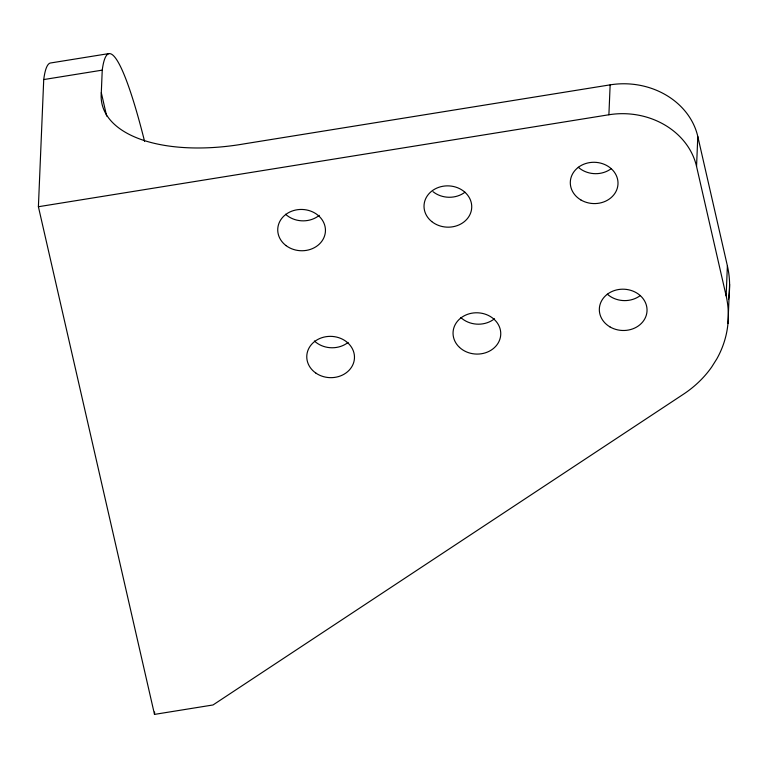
<?xml version="1.0" encoding="UTF-8"?>
<svg xmlns="http://www.w3.org/2000/svg" width="768" height="768" viewBox="0 0 768 768"><rect width="100%" height="100%" fill="white"/><g stroke="black" fill="none" stroke-linecap="round" stroke-linejoin="round"><path stroke-width="1.15" d="M43.728 79.565L102.24 70.138L101.299 92.659A145.498 71.011 -12.9 0 0 244.445 143.818L610.147 84.854A74.582 64.522 2.4 0 1 697.805 136.522L727.392 265.891L726.134 295.786A116.016 100.378 2.4 0 1 716.813 358.896L711.715 366.989A116.016 100.378 2.4 0 1 683.434 394.224L213.014 704.966L154.502 714.394L38.4 206.726L43.728 79.565A226.08 26.083 80.8 0 1 50.266 63.034L108.778 53.606M154.502 714.394L154.608 712.003M726.134 295.786L696.547 166.426A74.582 64.522 2.4 0 0 608.899 114.758L610.147 84.854M696.547 166.426L697.805 136.522M727.978 323.462L729.6 284.314M38.4 206.726L608.899 114.758M101.299 92.659L106.646 116.054M319.277 215.347A23.866 20.65 2.4 0 1 285.542 214.243M348.096 342.432A23.866 20.65 2.4 0 1 314.371 340.973M494.496 318.749A23.866 20.65 2.4 0 1 460.762 317.501M727.392 265.891A116.016 100.378 2.4 0 1 728.496 299.309M464.957 192.23A23.866 20.65 2.4 0 1 433.027 191.693M102.24 70.138A226.08 26.083 80.8 0 1 144.595 141.418M640.157 295.651A23.866 20.65 2.4 0 1 607.325 294.173M611.126 168.73A23.866 20.65 2.4 0 1 578.304 167.251M286.099 245.645A23.866 20.65 2.4 0 0 325.056 234.096A23.866 20.65 2.4 0 0 293.616 210.547A23.866 20.65 2.4 0 0 286.099 245.645M315.878 373.094A23.866 20.65 2.4 0 0 354.24 360.192A23.866 20.65 2.4 0 0 321.744 337.747A23.866 20.65 2.4 0 0 315.878 373.094M459.514 347.395A23.866 20.65 2.4 0 0 499.747 339.629A23.866 20.65 2.4 0 0 471.437 313.267A23.866 20.65 2.4 0 0 459.514 347.395M431.77 221.587A23.866 20.65 2.4 0 0 471.178 211.2A23.866 20.65 2.4 0 0 440.669 186.749A23.866 20.65 2.4 0 0 431.77 221.587M609.917 326.87A23.866 20.65 2.4 0 0 646.992 311.462A23.866 20.65 2.4 0 0 612.634 291.206A23.866 20.65 2.4 0 0 609.917 326.87M580.886 199.958A23.866 20.65 2.4 0 0 617.962 184.541A23.866 20.65 2.4 0 0 583.613 164.294A23.866 20.65 2.4 0 0 580.886 199.958"/></g></svg>
